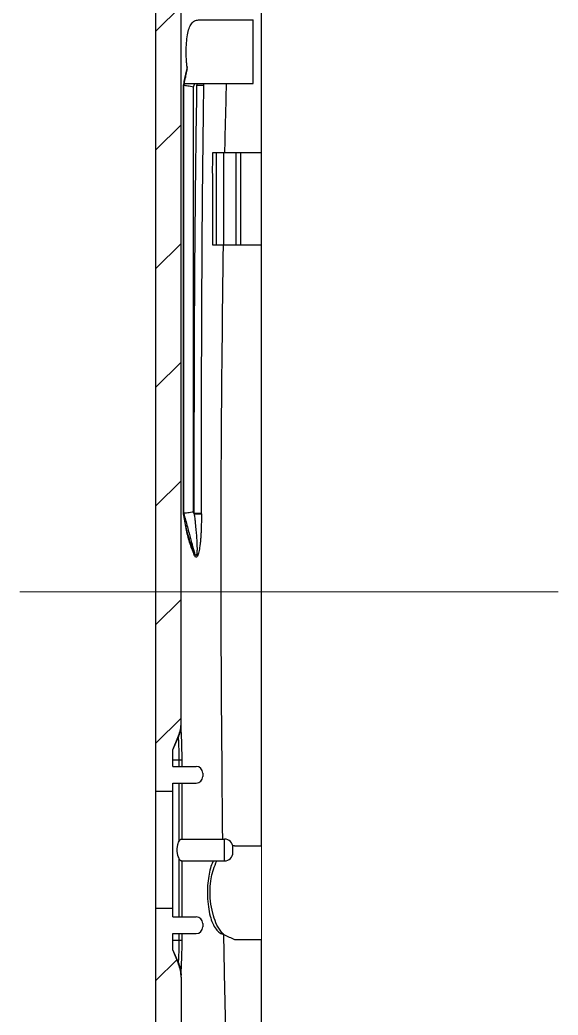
# Model space of a CAD drawing. Header units: millimetres. Extents: x -3610 to -2795, y 672 to 1276.
# Drawn here: x -2903.4 to -2871.2, y 1044.6 to 1104.1 of the extents above; entities that cross this region are included whole.
import ezdxf

# ---------------------------------------------------------------- set-up
doc = ezdxf.new("R2010")
doc.units = ezdxf.units.MM
doc.header["$MEASUREMENT"] = 0
doc.linetypes.add('CENTER', pattern=[50.8, 31.75, -6.35, 6.35, -6.35])
doc.layers.add('moldbase', color=7, linetype='Continuous', lineweight=20)

msp = doc.modelspace()

# ---------------------------------------------------------------- linework, layer by layer
at = {"color": 7, "linetype": 'Continuous'}
for p, q in [((-2888.94, 1054.698), (-2888.94, 1115.148)), ((-2895.24, 1034.648), (-2895.24, 1105.148)), ((-2893.74, 1062.048), (-2893.74, 1105.148)), ((-2892.703, 1104.098), (-2889.44, 1104.098)), ((-2889.44, 1100.298), (-2889.44, 1104.097)), ((-2893.59, 1074.591), (-2893.59, 1100.205)), ((-2893.534, 1100.298), (-2893.555, 1100.304)), ((-2893.532, 1100.298), (-2889.44, 1100.298)), ((-2892.99, 1100.101), (-2892.958, 1100.198)), ((-2892.99, 1074.679), (-2892.99, 1100.101)), ((-2892.792, 1100.298), (-2892.793, 1100.198)), ((-2892.793, 1100.198), (-2892.377, 1100.191)), ((-2892.377, 1100.191), (-2892.375, 1100.298)), ((-2888.94, 1096.148), (-2891.872, 1096.148)), ((-2891.64, 1096.148), (-2891.64, 1090.648)), ((-2891.209, 1096.148), (-2891.209, 1090.648)), ((-2890.472, 1096.148), (-2890.472, 1090.648)), ((-2890.19, 1096.148), (-2890.19, 1090.648)), ((-2891.87, 1090.648), (-2888.94, 1090.648)), ((-2892.968, 1074.598), (-2892.99, 1074.679)), ((-2892.956, 1074.598), (-2892.523, 1074.598)), ((-2892.956, 1074.555), (-2892.523, 1074.555)), ((-2892.523, 1074.555), (-2892.523, 1074.598)), ((-2894.24, 1060.448), (-2893.894, 1061.278)), ((-2894.224, 1060.441), (-2893.893, 1061.207)), ((-2894.24, 1059.448), (-2894.24, 1060.448)), ((-2894.241, 1059.848), (-2893.681, 1059.848)), ((-2893.848, 1059.448), (-2893.848, 1059.848)), ((-2893.681, 1059.448), (-2893.681, 1059.848)), ((-2894.24, 1059.448), (-2892.84, 1059.448)), ((-2892.44, 1059.048), (-2892.44, 1058.848)), ((-2894.24, 1050.448), (-2894.24, 1058.448)), ((-2894.24, 1058.448), (-2892.84, 1058.448)), ((-2893.848, 1054.981), (-2893.848, 1058.448)), ((-2893.68, 1055.098), (-2893.681, 1058.448)), ((-2894.24, 1057.948), (-2895.24, 1057.948)), ((-2893.726, 1055.098), (-2891.14, 1055.098)), ((-2891.14, 1053.798), (-2891.14, 1055.098)), ((-2890.64, 1054.298), (-2890.64, 1054.598)), ((-2890.54, 1054.698), (-2888.94, 1054.698)), ((-2893.847, 1050.448), (-2893.847, 1053.914)), ((-2893.726, 1053.798), (-2891.14, 1053.798)), ((-2893.679, 1050.448), (-2893.68, 1053.798)), ((-2894.24, 1050.948), (-2895.24, 1050.948)), ((-2894.24, 1050.448), (-2892.84, 1050.448)), ((-2892.44, 1050.048), (-2892.44, 1049.848)), ((-2894.24, 1048.448), (-2894.24, 1049.448)), ((-2894.24, 1049.448), (-2892.84, 1049.448)), ((-2893.847, 1049.048), (-2893.847, 1049.448)), ((-2893.678, 1049.048), (-2893.678, 1049.448)), ((-2894.24, 1049.048), (-2893.678, 1049.048)), ((-2890.54, 1049.098), (-2888.94, 1049.098)), ((-2888.94, 1024.648), (-2888.94, 1049.098)), ((-2894.24, 1048.448), (-2893.894, 1047.617)), ((-2894.225, 1048.454), (-2893.894, 1047.688)), ((-2893.74, 1046.848), (-2893.74, 1034.648))]:
    msp.add_line(p, q, dxfattribs=at)
at = {"color": 2, "linetype": 'Continuous'}
for p, q in [((-2895.24, 1103.416), (-2893.74, 1104.916)), ((-2895.24, 1096.319), (-2893.74, 1097.819)), ((-2895.24, 1089.223), (-2893.74, 1090.723)), ((-2895.24, 1082.126), (-2893.74, 1083.626)), ((-2895.24, 1075.029), (-2893.74, 1076.529)), ((-2895.24, 1067.932), (-2893.74, 1069.432)), ((-2895.24, 1060.836), (-2893.74, 1062.336)), ((-2895.24, 1046.642), (-2894.003, 1047.879))]:
    msp.add_line(p, q, dxfattribs=at)
at = {"color": 7, "linetype": 'Continuous'}
for centre, radius, start, end in [((-3058.038, 1154.712), 173.848, 341.72514, 341.75985), ((-2895.74, 1062.048), 2, 337.38013, 0), ((-2892.84, 1059.048), 0.4, 0, 89.9998), ((-2892.84, 1058.848), 0.4, 270.0002, 359.99994), ((-2891.14, 1054.598), 0.5, 0, 89.9998), ((-2891.14, 1054.298), 0.5, 270.0002, 0), ((-2892.84, 1050.048), 0.4, 0, 89.9998), ((-2892.84, 1049.848), 0.4, 270.0002, 359.99994), ((-2895.74, 1046.848), 2, 0, 22.61987)]:
    msp.add_arc(centre, radius, start, end, dxfattribs=at)
for points in [[(-2893.433, 1102.198), (-2893.413, 1102.725), (-2893.354, 1103.21), (-2893.257, 1103.593), (-2893.123, 1103.867), (-2892.933, 1104.043), (-2892.707, 1104.097)], [(-2893.381, 1101.283), (-2893.41, 1101.555), (-2893.428, 1101.862), (-2893.433, 1102.198)], [(-2893.381, 1101.283), (-2893.464, 1100.945), (-2893.535, 1100.6), (-2893.595, 1100.236)], [(-2893.382, 1101.17), (-2893.378, 1101.207), (-2893.378, 1101.244), (-2893.381, 1101.283)], [(-2893.382, 1101.17), (-2893.462, 1100.856), (-2893.532, 1100.532), (-2893.59, 1100.198)], [(-2893.535, 1100.381), (-2893.493, 1100.557), (-2893.439, 1100.825), (-2893.382, 1101.17)], [(-2893.595, 1100.236), (-2893.595, 1100.205)], [(-2893.595, 1100.235), (-2893.593, 1100.223), (-2893.591, 1100.215), (-2893.59, 1100.205)], [(-2893.595, 1100.205), (-2893.595, 1097.107), (-2893.595, 1093.562), (-2893.595, 1089.529), (-2893.595, 1085.012), (-2893.595, 1080.011), (-2893.595, 1074.591)], [(-2893.579, 1100.233), (-2893.59, 1100.198)], [(-2893.59, 1100.198), (-2893.562, 1100.193)], [(-2893.555, 1100.304), (-2893.567, 1100.269), (-2893.579, 1100.233)], [(-2893.562, 1100.193), (-2893.477, 1100.179), (-2893.345, 1100.158), (-2893.177, 1100.131), (-2892.99, 1100.101)], [(-2893.555, 1100.304), (-2893.535, 1100.381)], [(-2892.956, 1074.598), (-2892.943, 1082.983), (-2892.898, 1091.515), (-2892.793, 1100.198)], [(-2892.523, 1074.587), (-2892.515, 1082.046), (-2892.489, 1088.828), (-2892.444, 1094.852), (-2892.377, 1100.191)], [(-2891.126, 1096.148), (-2891.079, 1098.081), (-2891.029, 1099.966), (-2891.02, 1100.298)], [(-2891.872, 1096.148), (-2891.872, 1094.367), (-2891.871, 1092.534), (-2891.87, 1090.648)], [(-2891.232, 1090.648), (-2891.353, 1078.151), (-2891.355, 1066.389), (-2891.271, 1055.097)], [(-2893.595, 1074.562), (-2893.592, 1074.572), (-2893.591, 1074.581), (-2893.59, 1074.591)], [(-2893.595, 1074.591), (-2893.595, 1074.562)], [(-2892.951, 1072.087), (-2893.227, 1072.853), (-2893.441, 1073.679), (-2893.595, 1074.562)], [(-2893.59, 1074.598), (-2893.561, 1074.602), (-2893.477, 1074.613), (-2893.345, 1074.631), (-2893.177, 1074.654), (-2892.99, 1074.679)], [(-2893.59, 1074.598), (-2893.472, 1074.167), (-2893.362, 1073.77), (-2893.262, 1073.405), (-2893.17, 1073.07), (-2893.087, 1072.767), (-2893.012, 1072.49), (-2892.935, 1072.214)], [(-2892.935, 1072.214), (-2893.095, 1072.603), (-2893.244, 1073.036), (-2893.378, 1073.512), (-2893.494, 1074.031), (-2893.59, 1074.598)], [(-2892.956, 1074.555), (-2892.959, 1074.569), (-2892.965, 1074.584), (-2892.968, 1074.598)], [(-2892.956, 1074.555), (-2892.956, 1074.569), (-2892.956, 1074.583), (-2892.956, 1074.598)], [(-2892.956, 1074.555), (-2892.927, 1074.303), (-2892.901, 1074.07), (-2892.878, 1073.855), (-2892.859, 1073.656), (-2892.842, 1073.472), (-2892.828, 1073.303), (-2892.816, 1073.146), (-2892.807, 1073.002), (-2892.799, 1072.869), (-2892.794, 1072.746), (-2892.79, 1072.634), (-2892.788, 1072.531), (-2892.787, 1072.436), (-2892.789, 1072.35), (-2892.792, 1072.273), (-2892.798, 1072.204), (-2892.807, 1072.144), (-2892.821, 1072.098), (-2892.839, 1072.072), (-2892.863, 1072.076), (-2892.888, 1072.107), (-2892.912, 1072.154), (-2892.935, 1072.214)], [(-2892.523, 1074.555), (-2892.525, 1074.202), (-2892.532, 1073.877), (-2892.542, 1073.579), (-2892.556, 1073.305), (-2892.573, 1073.056), (-2892.594, 1072.828), (-2892.617, 1072.623), (-2892.645, 1072.439), (-2892.676, 1072.277), (-2892.713, 1072.139), (-2892.755, 1072.032), (-2892.802, 1071.968), (-2892.852, 1071.955), (-2892.903, 1071.998), (-2892.951, 1072.087)], [(-2892.935, 1072.214), (-2892.934, 1072.173), (-2892.94, 1072.13), (-2892.951, 1072.087)], [(-2893.809, 1061.442), (-2893.758, 1061.687), (-2893.74, 1061.936)], [(-2893.681, 1059.848), (-2893.687, 1060.396), (-2893.701, 1060.917), (-2893.718, 1061.359), (-2893.733, 1061.706), (-2893.74, 1061.936)], [(-2893.878, 1061.272), (-2893.809, 1061.476)], [(-2893.868, 1061.269), (-2893.809, 1061.442)], [(-2893.894, 1061.233), (-2893.878, 1061.272)], [(-2893.893, 1061.207), (-2893.894, 1061.216), (-2893.894, 1061.225), (-2893.894, 1061.233)], [(-2893.893, 1061.207), (-2893.868, 1061.269)], [(-2893.887, 1061.054), (-2893.893, 1061.207)], [(-2893.849, 1059.848), (-2893.852, 1060.191), (-2893.862, 1060.521), (-2893.875, 1060.817), (-2893.887, 1061.054)], [(-2893.972, 1054.448), (-2893.958, 1054.646), (-2893.916, 1054.831), (-2893.848, 1054.981)], [(-2893.848, 1054.981), (-2893.767, 1055.078), (-2893.724, 1055.096)], [(-2893.847, 1053.914), (-2893.916, 1054.066), (-2893.958, 1054.249), (-2893.972, 1054.448)], [(-2890.54, 1054.698), (-2890.658, 1054.688)], [(-2893.723, 1053.799), (-2893.767, 1053.817), (-2893.847, 1053.914)], [(-2891.814, 1053.8), (-2891.841, 1053.743), (-2891.982, 1053.357), (-2892.088, 1052.884), (-2892.152, 1052.324), (-2892.163, 1051.686), (-2892.11, 1051.048), (-2892.002, 1050.499), (-2891.848, 1050.052), (-2891.652, 1049.714), (-2891.425, 1049.493), (-2891.186, 1049.388)], [(-2891.186, 1049.388), (-2891.278, 1049.483), (-2891.801, 1050.509), (-2891.801, 1053.287), (-2891.607, 1053.802)], [(-2893.887, 1047.841), (-2893.874, 1048.071), (-2893.859, 1048.37), (-2893.849, 1048.705), (-2893.846, 1049.048)], [(-2893.74, 1046.958), (-2893.732, 1047.194), (-2893.716, 1047.537), (-2893.699, 1047.966), (-2893.684, 1048.478), (-2893.678, 1049.048)], [(-2891.077, 1044.148), (-2891.117, 1045.875), (-2891.153, 1047.622), (-2891.186, 1049.388)], [(-2891.186, 1049.388), (-2890.54, 1049.098)], [(-2893.894, 1047.688), (-2893.887, 1047.841)], [(-2893.894, 1047.688), (-2893.868, 1047.626)], [(-2893.894, 1047.679), (-2893.894, 1047.688)], [(-2893.894, 1047.662), (-2893.894, 1047.67), (-2893.894, 1047.679)], [(-2893.894, 1047.662), (-2893.878, 1047.623)], [(-2893.878, 1047.623), (-2893.809, 1047.419)], [(-2893.868, 1047.626), (-2893.809, 1047.452)], [(-2893.809, 1047.452), (-2893.758, 1047.207), (-2893.74, 1046.958)]]:
    msp.add_spline(points, degree=3, dxfattribs=at)
at = {"layer": 'moldbase', "color": 1, "linetype": 'CENTER', "ltscale": 1.2}
for p, q in [((-2888.94, 1019.666), (-2888.94, 1120.534)), ((-2903.372, 1069.898), (-2871.208, 1069.898))]:
    msp.add_line(p, q, dxfattribs=at)

doc.saveas('drawing.dxf')
